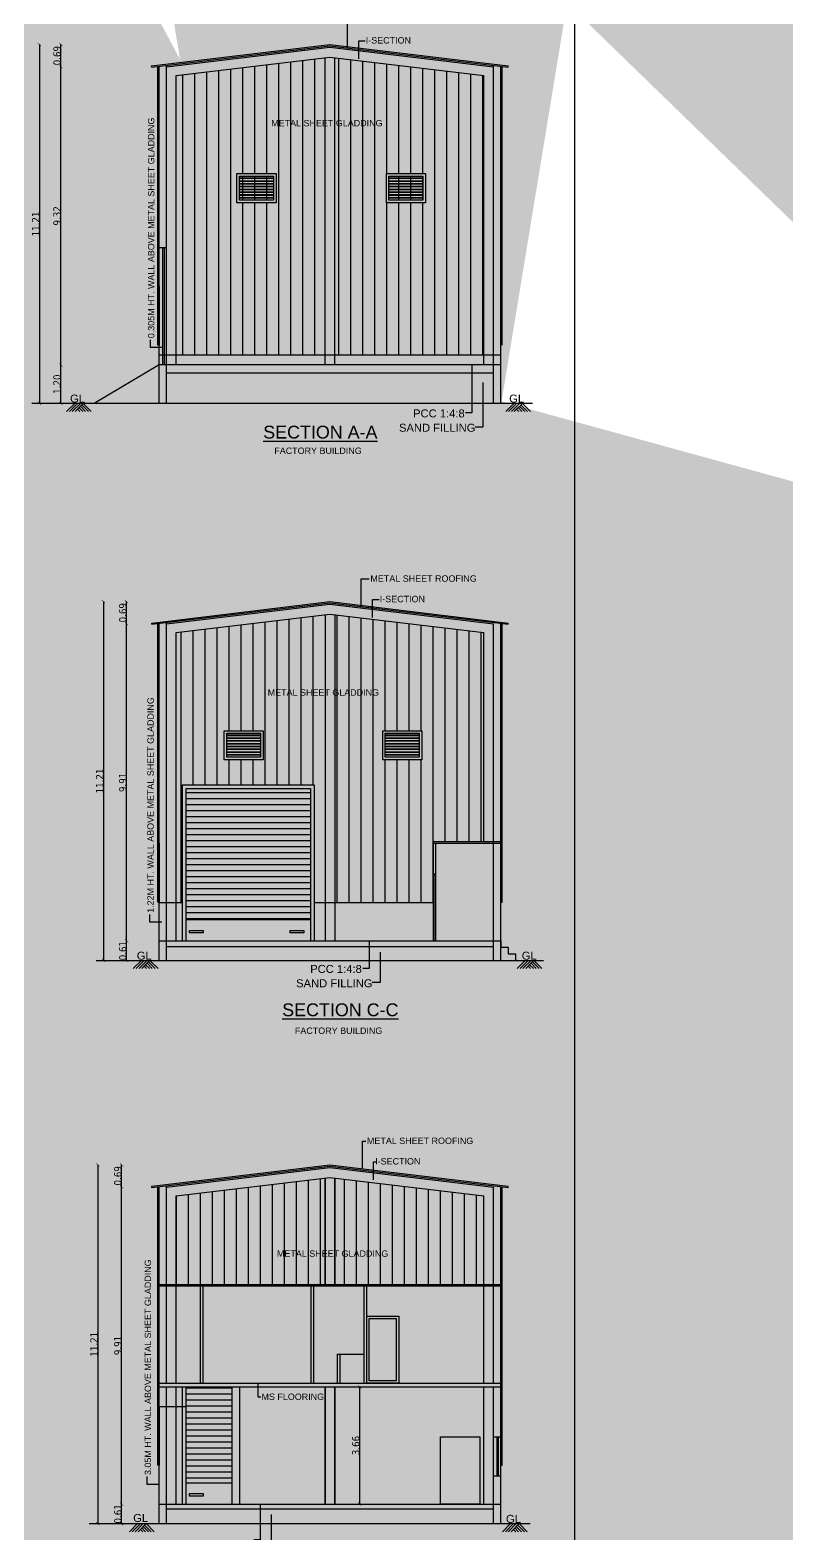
# Model space of a CAD drawing. Header units: metres. Extents: x 0 to 11269, y -5244 to -4054.
# Drawn here: x 10143.08 to 10166.72, y -4852.81 to -4805.82 of the extents above; entities that cross this region are included whole.
import ezdxf

# ---------------------------------------------------------------- set-up
doc = ezdxf.new("R2010")
doc.units = ezdxf.units.M
doc.header["$MEASUREMENT"] = 0
doc.header["$PDMODE"] = 2
doc.linetypes.add('HIDDEN', pattern=[0.375, 0.25, -0.125])
for name, color, linetype in [('2CON', 5, 'Continuous'), ('3CON', 3, 'Continuous'), ('BLK_7_PLINTH_HEIGHT', 7, 'Continuous'), ('BOUNDARY', 6, 'Continuous'), ('DIM', 3, 'Continuous'), ('TEX', 2, 'Continuous')]:
    doc.layers.add(name, color=color, linetype=linetype)
doc.styles.get("Standard").update_dxf_attribs({"font": 'arial.ttf'})
doc.styles.add('STYLE1', font='tahoma.ttf', dxfattribs={"height": 0.23})
doc.styles.add('SUBBU3', font='swissl.ttf', dxfattribs={"width": 0.8})
doc.dimstyles.new('300', dxfattribs={"dimscale": 0.1, "dimtxt": 500, "dimasz": 2000, "dimexe": 400, "dimexo": 1500, "dimgap": 0, "dimtad": 1, "dimlfac": 0.001, "dimzin": 0, "dimdsep": 46, "dimtxsty": 'Standard', "dimcen": 800, "dimse1": 1, "dimse2": 1, "dimclrd": 1, "dimclre": 5, "dimclrt": 3, "dimadec": 0, "dimazin": 0, "dimtfac": 1, "dimtix": 1, "dimtofl": 0, "dimtmove": 1, "dimatfit": 3, "dimfxl": 0, "dimtolj": 1, "dimtzin": 0, "dimarcsym": 0})
doc.dimstyles.new('FLOOR PLAN', dxfattribs={"dimtxt": 0.4, "dimasz": 0.1, "dimexe": 0.18, "dimexo": 0.0625, "dimgap": 0, "dimtad": 1, "dimzin": 0, "dimdsep": 46, "dimtxsty": 'Standard', "dimblk": 'ARCHTICK', "dimcen": 0.09, "dimse1": 1, "dimse2": 1, "dimclrd": 254, "dimclrt": 3, "dimadec": 0, "dimazin": 0, "dimtfac": 1, "dimtix": 1, "dimtofl": 0, "dimtmove": 1, "dimatfit": 0, "dimfxl": 0, "dimtolj": 1, "dimtzin": 0, "dimlwd": -1, "dimarcsym": 0})
doc.dimstyles.new('GG', dxfattribs={"dimscale": 0.1, "dimtxt": 2000, "dimasz": 2000, "dimexe": 400, "dimexo": 1500, "dimgap": 0.08, "dimtad": 1, "dimlfac": 0.001, "dimzin": 0, "dimdsep": 46, "dimtxsty": 'Standard', "dimcen": 800, "dimse1": 1, "dimse2": 1, "dimclrd": 1, "dimclre": 5, "dimclrt": 3, "dimadec": 0, "dimazin": 0, "dimtfac": 1, "dimtix": 1, "dimtofl": 0, "dimtmove": 0, "dimatfit": 3, "dimfxl": 0, "dimtolj": 1, "dimtzin": 0, "dimarcsym": 0})
doc.dimstyles.new('STY', dxfattribs={"dimscale": 0.9, "dimtxt": 0.23, "dimasz": 0.18, "dimexe": 0.15, "dimexo": 0.6, "dimgap": 0.1, "dimtad": 1, "dimtih": 1, "dimtoh": 1, "dimzin": 0, "dimdsep": 46, "dimtxsty": 'Standard', "dimblk": 'ARCHTICK', "dimcen": 0.09375, "dimdle": 0.1, "dimse1": 1, "dimse2": 1, "dimclrd": 256, "dimclrt": 256, "dimadec": 0, "dimazin": 0, "dimtfac": 1, "dimtix": 1, "dimtmove": 1, "dimatfit": 0, "dimfxl": 0, "dimtolj": 1, "dimtzin": 0, "dimlwd": -1, "dimarcsym": 0})

# ---------------------------------------------------------------- blocks, each defined once
blk = doc.blocks.new('_ArchTick')
at = {"color": 0, "lineweight": 0, "const_width": 0.15}
blk.add_lwpolyline([(-0.5, -0.5), (0.5, 0.5)], dxfattribs=at)
blk = doc.blocks.new('*D42')
at = {"layer": 'DEFPOINTS', "color": 0, "linetype": 'ByBlock', "ltscale": 100}
for p in [(10146.095, -4834.28), (10147.768, -4834.28), (10147.768, -4834.89)]:
    blk.add_point(p, dxfattribs=at)
at = {"layer": 'DIM', "color": 254, "linetype": 'HIDDEN', "ltscale": 100}
blk.add_line((10146.095, -4834.89), (10146.095, -4834.28), dxfattribs=at)
at = {"layer": 'DIM', "color": 254, "linetype": 'ByBlock', "ltscale": 100, "xscale": 0.1, "yscale": 0.1, "zscale": 0.1}
for p, rotation in [((10146.095, -4834.28), 90), ((10146.095, -4834.89), 270)]:
    blk.add_blockref('_ArchTick', p, dxfattribs=dict(at, rotation=rotation))
at = {"layer": 'DIM', "color": 3, "linetype": 'ByBlock', "ltscale": 100, "insert": (10145.976, -4834.585), "char_height": 0.23, "attachment_point": 5, "rotation": 90, "style": 'STYLE1'}
blk.add_mtext('\\A1;0.61', dxfattribs=at)
blk = doc.blocks.new('*D43')
at = {"layer": 'DEFPOINTS', "color": 0, "linetype": 'ByBlock', "ltscale": 100}
for p in [(10146.095, -4824.374), (10147.34, -4824.374), (10147.768, -4834.28)]:
    blk.add_point(p, dxfattribs=at)
at = {"layer": 'DIM', "color": 254, "linetype": 'HIDDEN', "ltscale": 100}
blk.add_line((10146.095, -4834.28), (10146.095, -4824.374), dxfattribs=at)
at = {"layer": 'DIM', "color": 254, "linetype": 'ByBlock', "ltscale": 100, "xscale": 0.1, "yscale": 0.1, "zscale": 0.1}
for p, rotation in [((10146.095, -4824.374), 90), ((10146.095, -4834.28), 270)]:
    blk.add_blockref('_ArchTick', p, dxfattribs=dict(at, rotation=rotation))
at = {"layer": 'DIM', "color": 3, "linetype": 'ByBlock', "ltscale": 100, "insert": (10145.976, -4829.327), "char_height": 0.23, "attachment_point": 5, "rotation": 90, "style": 'STYLE1'}
blk.add_mtext('\\A1;9.91', dxfattribs=at)
blk = doc.blocks.new('*D44')
at = {"layer": 'DEFPOINTS', "color": 0, "linetype": 'ByBlock', "ltscale": 100}
for p in [(10146.095, -4823.68), (10152.449, -4823.68), (10147.34, -4824.374)]:
    blk.add_point(p, dxfattribs=at)
at = {"layer": 'DIM', "color": 254, "linetype": 'HIDDEN', "ltscale": 100}
blk.add_line((10146.095, -4824.374), (10146.095, -4823.68), dxfattribs=at)
at = {"layer": 'DIM', "color": 254, "linetype": 'ByBlock', "ltscale": 100, "xscale": 0.1, "yscale": 0.1, "zscale": 0.1}
for p, rotation in [((10146.095, -4823.68), 90), ((10146.095, -4824.374), 270)]:
    blk.add_blockref('_ArchTick', p, dxfattribs=dict(at, rotation=rotation))
at = {"layer": 'DIM', "color": 3, "linetype": 'ByBlock', "ltscale": 100, "insert": (10145.976, -4824.027), "char_height": 0.23, "attachment_point": 5, "rotation": 90, "style": 'STYLE1'}
blk.add_mtext('\\A1;0.69', dxfattribs=at)
blk = doc.blocks.new('*D45')
at = {"layer": 'DEFPOINTS', "color": 0, "linetype": 'ByBlock', "ltscale": 100}
for p in [(10152.449, -4823.68), (10145.372, -4834.89), (10152.449, -4834.89)]:
    blk.add_point(p, dxfattribs=at)
at = {"layer": 'DIM', "color": 254, "linetype": 'HIDDEN', "ltscale": 100}
blk.add_line((10145.372, -4823.68), (10145.372, -4834.89), dxfattribs=at)
at = {"layer": 'DIM', "color": 254, "linetype": 'ByBlock', "ltscale": 100, "xscale": 0.1, "yscale": 0.1, "zscale": 0.1}
for p, rotation in [((10145.372, -4823.68), 90), ((10145.372, -4834.89), 270)]:
    blk.add_blockref('_ArchTick', p, dxfattribs=dict(at, rotation=rotation))
at = {"layer": 'DIM', "color": 3, "linetype": 'ByBlock', "ltscale": 100, "insert": (10145.255, -4829.285), "char_height": 0.23, "attachment_point": 5, "rotation": 90, "style": 'STYLE1'}
blk.add_mtext('\\A1;11.21', dxfattribs=at)
blk = doc.blocks.new('*D46')
at = {"layer": 'DEFPOINTS', "color": 0, "linetype": 'ByBlock', "ltscale": 100}
for p in [(10145.941, -4851.877), (10147.34, -4851.877), (10147.34, -4852.487)]:
    blk.add_point(p, dxfattribs=at)
at = {"layer": 'DIM', "color": 254, "linetype": 'HIDDEN', "ltscale": 100}
blk.add_line((10145.941, -4852.487), (10145.941, -4851.877), dxfattribs=at)
at = {"layer": 'DIM', "color": 254, "linetype": 'ByBlock', "ltscale": 100, "xscale": 0.1, "yscale": 0.1, "zscale": 0.1}
for p, rotation in [((10145.941, -4851.877), 90), ((10145.941, -4852.487), 270)]:
    blk.add_blockref('_ArchTick', p, dxfattribs=dict(at, rotation=rotation))
at = {"layer": 'DIM', "color": 3, "linetype": 'ByBlock', "ltscale": 100, "insert": (10145.821, -4852.182), "char_height": 0.23, "attachment_point": 5, "rotation": 90, "style": 'STYLE1'}
blk.add_mtext('\\A1;0.61', dxfattribs=at)
blk = doc.blocks.new('*D47')
at = {"layer": 'DEFPOINTS', "color": 0, "linetype": 'ByBlock', "ltscale": 100}
for p in [(10145.941, -4841.963), (10147.07, -4841.963), (10147.34, -4851.877)]:
    blk.add_point(p, dxfattribs=at)
at = {"layer": 'DIM', "color": 254, "linetype": 'HIDDEN', "ltscale": 100}
blk.add_line((10145.941, -4851.877), (10145.941, -4841.963), dxfattribs=at)
at = {"layer": 'DIM', "color": 254, "linetype": 'ByBlock', "ltscale": 100, "xscale": 0.1, "yscale": 0.1, "zscale": 0.1}
for p, rotation in [((10145.941, -4841.963), 90), ((10145.941, -4851.877), 270)]:
    blk.add_blockref('_ArchTick', p, dxfattribs=dict(at, rotation=rotation))
at = {"layer": 'DIM', "color": 3, "linetype": 'ByBlock', "ltscale": 100, "insert": (10145.821, -4846.92), "char_height": 0.23, "attachment_point": 5, "rotation": 90, "style": 'STYLE1'}
blk.add_mtext('\\A1;9.91', dxfattribs=at)
blk = doc.blocks.new('*D48')
at = {"layer": 'DEFPOINTS', "color": 0, "linetype": 'ByBlock', "ltscale": 100}
for p in [(10145.941, -4841.277), (10152.449, -4841.277), (10147.07, -4841.963)]:
    blk.add_point(p, dxfattribs=at)
at = {"layer": 'DIM', "color": 254, "linetype": 'HIDDEN', "ltscale": 100}
blk.add_line((10145.941, -4841.963), (10145.941, -4841.277), dxfattribs=at)
at = {"layer": 'DIM', "color": 254, "linetype": 'ByBlock', "ltscale": 100, "xscale": 0.1, "yscale": 0.1, "zscale": 0.1}
for p, rotation in [((10145.941, -4841.277), 90), ((10145.941, -4841.963), 270)]:
    blk.add_blockref('_ArchTick', p, dxfattribs=dict(at, rotation=rotation))
at = {"layer": 'DIM', "color": 3, "linetype": 'ByBlock', "ltscale": 100, "insert": (10145.821, -4841.62), "char_height": 0.23, "attachment_point": 5, "rotation": 90, "style": 'STYLE1'}
blk.add_mtext('\\A1;0.69', dxfattribs=at)
blk = doc.blocks.new('*D49')
at = {"layer": 'DEFPOINTS', "color": 0, "linetype": 'ByBlock', "ltscale": 100}
for p in [(10152.449, -4841.277), (10145.195, -4852.487), (10152.42, -4852.487)]:
    blk.add_point(p, dxfattribs=at)
at = {"layer": 'DIM', "color": 254, "linetype": 'HIDDEN', "ltscale": 100}
blk.add_line((10145.195, -4841.277), (10145.195, -4852.487), dxfattribs=at)
at = {"layer": 'DIM', "color": 254, "linetype": 'ByBlock', "ltscale": 100, "xscale": 0.1, "yscale": 0.1, "zscale": 0.1}
for p, rotation in [((10145.195, -4841.277), 90), ((10145.195, -4852.487), 270)]:
    blk.add_blockref('_ArchTick', p, dxfattribs=dict(at, rotation=rotation))
at = {"layer": 'DIM', "color": 3, "linetype": 'ByBlock', "ltscale": 100, "insert": (10145.078, -4846.882), "char_height": 0.23, "attachment_point": 5, "rotation": 90, "style": 'STYLE1'}
blk.add_mtext('\\A1;11.21', dxfattribs=at)
blk = doc.blocks.new('*D50')
at = {"layer": 'DEFPOINTS', "color": 0, "linetype": 'ByBlock', "ltscale": 100}
for p in [(10153.692, -4848.217), (10153.376, -4851.877), (10153.692, -4851.877)]:
    blk.add_point(p, dxfattribs=at)
at = {"layer": 'DIM', "color": 254, "linetype": 'HIDDEN', "ltscale": 100}
blk.add_line((10153.376, -4848.217), (10153.376, -4851.877), dxfattribs=at)
at = {"layer": 'DIM', "color": 254, "linetype": 'ByBlock', "ltscale": 100, "xscale": 0.1, "yscale": 0.1, "zscale": 0.1}
for p, rotation in [((10153.376, -4848.217), 90), ((10153.376, -4851.877), 270)]:
    blk.add_blockref('_ArchTick', p, dxfattribs=dict(at, rotation=rotation))
at = {"layer": 'DIM', "color": 3, "linetype": 'ByBlock', "ltscale": 100, "insert": (10153.256, -4850.047), "char_height": 0.23, "attachment_point": 5, "rotation": 90, "style": 'STYLE1'}
blk.add_mtext('\\A1;3.66', dxfattribs=at)
blk = doc.blocks.new('*D51')
at = {"layer": 'DEFPOINTS', "color": 0, "linetype": 'ByBlock', "ltscale": 100}
for p in [(10144.044, -4816.286), (10147.974, -4816.286), (10147.974, -4817.486)]:
    blk.add_point(p, dxfattribs=at)
at = {"layer": 'DIM', "color": 254, "linetype": 'HIDDEN', "ltscale": 100}
blk.add_line((10144.044, -4817.486), (10144.044, -4816.286), dxfattribs=at)
at = {"layer": 'DIM', "color": 254, "linetype": 'ByBlock', "ltscale": 100, "xscale": 0.1, "yscale": 0.1, "zscale": 0.1}
for p, rotation in [((10144.044, -4816.286), 90), ((10144.044, -4817.486), 270)]:
    blk.add_blockref('_ArchTick', p, dxfattribs=dict(at, rotation=rotation))
at = {"layer": 'DIM', "color": 3, "linetype": 'ByBlock', "ltscale": 100, "insert": (10143.924, -4816.886), "char_height": 0.23, "attachment_point": 5, "rotation": 90, "style": 'STYLE1'}
blk.add_mtext('\\A1;1.20', dxfattribs=at)
blk = doc.blocks.new('*D52')
at = {"layer": 'DEFPOINTS', "color": 0, "linetype": 'ByBlock', "ltscale": 100}
for p in [(10144.044, -4806.969), (10146.983, -4806.969), (10147.974, -4816.286)]:
    blk.add_point(p, dxfattribs=at)
at = {"layer": 'DIM', "color": 254, "linetype": 'HIDDEN', "ltscale": 100}
blk.add_line((10144.044, -4816.286), (10144.044, -4806.969), dxfattribs=at)
at = {"layer": 'DIM', "color": 254, "linetype": 'ByBlock', "ltscale": 100, "xscale": 0.1, "yscale": 0.1, "zscale": 0.1}
for p, rotation in [((10144.044, -4806.969), 90), ((10144.044, -4816.286), 270)]:
    blk.add_blockref('_ArchTick', p, dxfattribs=dict(at, rotation=rotation))
at = {"layer": 'DIM', "color": 3, "linetype": 'ByBlock', "ltscale": 100, "insert": (10143.924, -4811.628), "char_height": 0.23, "attachment_point": 5, "rotation": 90, "style": 'STYLE1'}
blk.add_mtext('\\A1;9.32', dxfattribs=at)
blk = doc.blocks.new('*D53')
at = {"layer": 'DEFPOINTS', "color": 0, "linetype": 'ByBlock', "ltscale": 100}
for p in [(10144.044, -4806.276), (10152.092, -4806.276), (10146.983, -4806.969)]:
    blk.add_point(p, dxfattribs=at)
at = {"layer": 'DIM', "color": 254, "linetype": 'HIDDEN', "ltscale": 100}
blk.add_line((10144.044, -4806.969), (10144.044, -4806.276), dxfattribs=at)
at = {"layer": 'DIM', "color": 254, "linetype": 'ByBlock', "ltscale": 100, "xscale": 0.1, "yscale": 0.1, "zscale": 0.1}
for p, rotation in [((10144.044, -4806.276), 90), ((10144.044, -4806.969), 270)]:
    blk.add_blockref('_ArchTick', p, dxfattribs=dict(at, rotation=rotation))
at = {"layer": 'DIM', "color": 3, "linetype": 'ByBlock', "ltscale": 100, "insert": (10143.924, -4806.623), "char_height": 0.23, "attachment_point": 5, "rotation": 90, "style": 'STYLE1'}
blk.add_mtext('\\A1;0.69', dxfattribs=at)
blk = doc.blocks.new('*D54')
at = {"layer": 'DEFPOINTS', "color": 0, "linetype": 'ByBlock', "ltscale": 100}
for p in [(10152.381, -4806.276), (10143.373, -4817.486), (10152.381, -4817.486)]:
    blk.add_point(p, dxfattribs=at)
at = {"layer": 'DIM', "color": 254, "linetype": 'HIDDEN', "ltscale": 100}
blk.add_line((10143.373, -4806.276), (10143.373, -4817.486), dxfattribs=at)
at = {"layer": 'DIM', "color": 254, "linetype": 'ByBlock', "ltscale": 100, "xscale": 0.1, "yscale": 0.1, "zscale": 0.1}
for p, rotation in [((10143.373, -4806.276), 90), ((10143.373, -4817.486), 270)]:
    blk.add_blockref('_ArchTick', p, dxfattribs=dict(at, rotation=rotation))
at = {"layer": 'DIM', "color": 3, "linetype": 'ByBlock', "ltscale": 100, "insert": (10143.256, -4811.881), "char_height": 0.23, "attachment_point": 5, "rotation": 90, "style": 'STYLE1'}
blk.add_mtext('\\A1;11.21', dxfattribs=at)
blk = doc.blocks.new('*D194')
at = {"layer": 'BLK_7_PLINTH_HEIGHT'}
for p, q in [((10337.138, -4839.768), (10337.138, -4839.606)), ((10337.138, -4839.768), (10337.138, -4839.798)), ((10337.138, -4840.218), (10337.138, -4840.189)), ((10337.138, -4840.218), (10337.138, -4840.38))]:
    blk.add_line(p, q, dxfattribs=at)
at = {"layer": 'DEFPOINTS', "color": 0, "linetype": 'ByBlock'}
for p in [(0, -4839.768), (10337.138, -4839.768), (10337.649, -4840.218)]:
    blk.add_point(p, dxfattribs=at)
at = {"layer": 'BLK_7_PLINTH_HEIGHT', "linetype": 'ByBlock', "xscale": 0.162, "yscale": 0.162, "zscale": 0.162}
for p, rotation in [((10337.138, -4839.768), 270), ((10337.138, -4840.218), 90)]:
    blk.add_blockref('_ArchTick', p, dxfattribs=dict(at, rotation=rotation))
at = {"layer": 'BLK_7_PLINTH_HEIGHT', "linetype": 'ByBlock', "insert": (10337.138, -4839.993), "char_height": 0.207, "attachment_point": 5}
blk.add_mtext('\\A1;0.45', dxfattribs=at)

msp = doc.modelspace()

# ---------------------------------------------------------------- hatches: boundary and pattern name
at = {"layer": 'DIM', "linetype": 'ByBlock', "ltscale": 100}
h = msp.add_hatch(dxfattribs=at)
h.set_pattern_fill('ANSI31', color=4, scale=3, angle=225, style=0)
h.set_pattern_definition([(270, (4326.72507, 740.68323), (0.375, -1e-16), [])])
h.paths.add_polyline_path([(10157.25226, -4807.23949), (10152.60176, -4806.68628), (10152.60176, -4815.98077), (10157.25226, -4815.98077)])
h.paths.add_polyline_path([(10154.21076, -4811.21827), (10154.21076, -4810.30827), (10155.43076, -4810.30827), (10155.43076, -4811.21827)], flags=16)
h.paths.add_polyline_path([(10154.29076, -4811.13827), (10154.29076, -4810.38827), (10155.35076, -4810.38827), (10155.35076, -4811.13827)], flags=0)
h.paths.add_polyline_path([(10154.29076, -4811.07377), (10154.29076, -4811.05127), (10155.35076, -4811.05127), (10155.35076, -4811.07377)], flags=0)
h.paths.add_polyline_path([(10154.29076, -4810.98677), (10154.29076, -4810.96427), (10155.35076, -4810.96427), (10155.35076, -4810.98677)], flags=0)
h.paths.add_polyline_path([(10154.29076, -4810.89977), (10154.29076, -4810.87727), (10155.35076, -4810.87727), (10155.35076, -4810.89977)], flags=0)
h.paths.add_polyline_path([(10154.29076, -4810.81277), (10154.29076, -4810.79027), (10155.35076, -4810.79027), (10155.35076, -4810.81277)], flags=0)
h.paths.add_polyline_path([(10154.29076, -4810.72577), (10154.29076, -4810.70327), (10155.35076, -4810.70327), (10155.35076, -4810.72577)], flags=0)
h.paths.add_polyline_path([(10154.29076, -4810.63877), (10154.29076, -4810.61627), (10155.35076, -4810.61627), (10155.35076, -4810.63877)], flags=0)
h.paths.add_polyline_path([(10154.29076, -4810.55177), (10154.29076, -4810.52927), (10155.35076, -4810.52927), (10155.35076, -4810.55177)], flags=0)
h.paths.add_polyline_path([(10154.29076, -4810.46477), (10154.29076, -4810.44227), (10155.35076, -4810.44227), (10155.35076, -4810.46477)], flags=0)
h.paths.add_polyline_path([(10152.29676, -4806.68616), (10147.64526, -4807.23949), (10147.64526, -4815.98077), (10152.29676, -4815.98077)])
h.paths.add_polyline_path([(10149.54276, -4811.21827), (10149.54276, -4810.30827), (10150.76276, -4810.30827), (10150.76276, -4811.21827)], flags=16)
h.paths.add_polyline_path([(10149.62276, -4811.13827), (10149.62276, -4810.38827), (10150.68276, -4810.38827), (10150.68276, -4811.13827)], flags=0)
h.paths.add_polyline_path([(10149.62276, -4811.07377), (10149.62276, -4811.05127), (10150.68276, -4811.05127), (10150.68276, -4811.07377)], flags=0)
h.paths.add_polyline_path([(10149.62276, -4810.98677), (10149.62276, -4810.96427), (10150.68276, -4810.96427), (10150.68276, -4810.98677)], flags=0)
h.paths.add_polyline_path([(10149.62276, -4810.89977), (10149.62276, -4810.87727), (10150.68276, -4810.87727), (10150.68276, -4810.89977)], flags=0)
h.paths.add_polyline_path([(10149.62276, -4810.81277), (10149.62276, -4810.79027), (10150.68276, -4810.79027), (10150.68276, -4810.81277)], flags=0)
h.paths.add_polyline_path([(10149.62276, -4810.72577), (10149.62276, -4810.70327), (10150.68276, -4810.70327), (10150.68276, -4810.72577)], flags=0)
h.paths.add_polyline_path([(10149.62276, -4810.63877), (10149.62276, -4810.61627), (10150.68276, -4810.61627), (10150.68276, -4810.63877)], flags=0)
h.paths.add_polyline_path([(10149.62276, -4810.55177), (10149.62276, -4810.52927), (10150.68276, -4810.52927), (10150.68276, -4810.55177)], flags=0)
h.paths.add_polyline_path([(10149.62276, -4810.46477), (10149.62276, -4810.44227), (10150.68276, -4810.44227), (10150.68276, -4810.46477)], flags=0)
h.paths.add_polyline_path([(10150.56256, -4808.88539), (10154.14359, -4808.88539), (10154.14359, -4808.57516), (10150.56256, -4808.57516)], flags=9)
h = msp.add_hatch(dxfattribs=at)
h.set_pattern_fill('ANSI31', color=4, scale=3, angle=225, style=0)
h.set_pattern_definition([(270, (4689.67476, 780.91964), (0.375, -1e-16), [])])
h.paths.add_polyline_path([(10150.45206, -4826.67448), (10154.03309, -4826.67448), (10154.03309, -4826.36424), (10150.45206, -4826.36424)], flags=9)
h.paths.add_polyline_path([(10150.36176, -4828.62286), (10149.14176, -4828.62286), (10149.14176, -4827.71286), (10150.36176, -4827.71286)])
h.paths.add_polyline_path([(10152.29576, -4824.09087), (10147.64526, -4824.64408), (10147.64526, -4833.08036), (10147.84176, -4833.08036), (10147.84176, -4829.40036), (10151.95876, -4829.40036), (10151.95876, -4833.08036), (10152.29576, -4833.08036)])
h.paths.add_polyline_path([(10155.31576, -4827.71286), (10155.31576, -4828.62286), (10154.09576, -4828.62286), (10154.09576, -4827.71286)])
h.paths.add_polyline_path([(10155.68226, -4831.17036), (10157.25226, -4831.17036), (10157.25226, -4824.64408), (10152.60076, -4824.09075), (10152.60076, -4833.08036), (10155.68226, -4833.08036)])
h = msp.add_hatch(dxfattribs=at)
h.set_pattern_fill('ANSI31', color=4, scale=1.5, angle=135, style=0)
h.set_pattern_definition([(180, (4689.67476, 780.91964), (0, -0.1875), [])])
h.paths.add_polyline_path([(10151.84376, -4833.61436), (10151.84376, -4829.51536), (10147.95676, -4829.51536), (10147.95676, -4833.61436)])
h = msp.add_hatch(dxfattribs=at)
h.set_pattern_fill('ANSI31', color=4, scale=3, angle=225, style=0)
h.set_pattern_definition([(270, (4331.4005, 740.0399), (0.375, -1e-16), [])])
h.paths.add_polyline_path([(10147.64526, -4845.01235), (10152.29576, -4845.01235), (10152.29576, -4841.68785), (10147.64526, -4842.24106)])
h.paths.add_polyline_path([(10157.25226, -4845.01235), (10157.25226, -4842.24106), (10152.60076, -4841.68773), (10152.60076, -4845.01235)])
h.paths.add_polyline_path([(10150.74132, -4844.20472), (10154.32236, -4844.20472), (10154.32236, -4843.89449), (10150.74132, -4843.89449)], flags=9)
h = msp.add_hatch(dxfattribs=at)
h.set_pattern_fill('ANSI31', color=4, scale=1.5, angle=135, style=0)
h.set_pattern_definition([(180, (4688.77352, 781.6354), (0, -0.1875), [])])
h.paths.add_polyline_path([(10149.39826, -4848.21735), (10147.95676, -4848.21735), (10147.95676, -4851.21135), (10149.39826, -4851.21135)])

# ---------------------------------------------------------------- linework, layer by layer
at = {"linetype": 'ByBlock'}
msp.add_lwpolyline([(10096.92154, -4803.60476), (10160.08777, -4803.60476), (10160.08777, -4857.93311), (10096.92154, -4857.93311)], close=True, dxfattribs=at)
at = {"layer": '2CON'}
for p, q in [((10144.22196, -4817.73779), (10144.47398, -4817.48577)), ((10144.31106, -4817.73779), (10144.56308, -4817.48577)), ((10144.40016, -4817.73779), (10144.65218, -4817.48577)), ((10144.48926, -4817.73779), (10144.74128, -4817.48577)), ((10144.63689, -4817.73779), (10144.56308, -4817.66397)), ((10144.72599, -4817.73779), (10144.60763, -4817.61942)), ((10144.81509, -4817.73779), (10144.65218, -4817.57487)), ((10144.90419, -4817.73779), (10144.69673, -4817.53032)), ((10144.99329, -4817.73779), (10144.74128, -4817.48577)), ((10157.93819, -4817.73779), (10158.1902, -4817.48577)), ((10158.02729, -4817.73779), (10158.2793, -4817.48577)), ((10158.11639, -4817.73779), (10158.3684, -4817.48577)), ((10158.20549, -4817.73779), (10158.4575, -4817.48577)), ((10158.35311, -4817.73779), (10158.2793, -4817.66397)), ((10158.44221, -4817.73779), (10158.32385, -4817.61942)), ((10158.53131, -4817.73779), (10158.3684, -4817.57487)), ((10158.62041, -4817.73779), (10158.41295, -4817.53032)), ((10158.70951, -4817.73779), (10158.4575, -4817.48577)), ((10146.30548, -4835.14237), (10146.55749, -4834.89036)), ((10146.39458, -4835.14237), (10146.64659, -4834.89036)), ((10146.48368, -4835.14237), (10146.73569, -4834.89036)), ((10146.57278, -4835.14237), (10146.82479, -4834.89036)), ((10146.7204, -4835.14237), (10146.64659, -4835.06856)), ((10146.8095, -4835.14237), (10146.69114, -4835.02401)), ((10146.8986, -4835.14237), (10146.73569, -4834.97946)), ((10146.9877, -4835.14237), (10146.78024, -4834.93491)), ((10147.0768, -4835.14237), (10146.82479, -4834.89036)), ((10158.29819, -4835.14237), (10158.5502, -4834.89036)), ((10158.38729, -4835.14237), (10158.6393, -4834.89036)), ((10158.47639, -4835.14237), (10158.7284, -4834.89036)), ((10158.56549, -4835.14237), (10158.8175, -4834.89036)), ((10158.71311, -4835.14237), (10158.6393, -4835.06856)), ((10158.80221, -4835.14237), (10158.68385, -4835.02401)), ((10158.89131, -4835.14237), (10158.7284, -4834.97946)), ((10158.98041, -4835.14237), (10158.77295, -4834.93491)), ((10159.06951, -4835.14237), (10158.8175, -4834.89036)), ((10146.18518, -4852.73936), (10146.43719, -4852.48735)), ((10146.27428, -4852.73936), (10146.52629, -4852.48735)), ((10146.36338, -4852.73936), (10146.61539, -4852.48735)), ((10146.45248, -4852.73936), (10146.70449, -4852.48735)), ((10146.8674, -4852.73936), (10146.65994, -4852.5319)), ((10146.9565, -4852.73936), (10146.70449, -4852.48735)), ((10157.83803, -4852.73936), (10158.09005, -4852.48735)), ((10157.92713, -4852.73936), (10158.17915, -4852.48735)), ((10158.01623, -4852.73936), (10158.26825, -4852.48735)), ((10158.10533, -4852.73936), (10158.35735, -4852.48735)), ((10158.52026, -4852.73936), (10158.3128, -4852.5319)), ((10158.60936, -4852.73936), (10158.35735, -4852.48735)), ((10146.6001, -4852.73936), (10146.52629, -4852.66555)), ((10146.6892, -4852.73936), (10146.57084, -4852.621)), ((10146.7783, -4852.73936), (10146.61539, -4852.57645)), ((10158.25296, -4852.73936), (10158.17915, -4852.66555)), ((10158.34206, -4852.73936), (10158.2237, -4852.621)), ((10158.43116, -4852.73936), (10158.26825, -4852.57645))]:
    msp.add_line(p, q, dxfattribs=at)
at = {"layer": 'DIM', "color": 4, "linetype": 'ByBlock', "ltscale": 100}
for p, q in [((10146.87501, -4806.94492), (10152.44876, -4806.27577)), ((10146.87976, -4806.98448), (10152.44876, -4806.31653)), ((10147.34026, -4806.96943), (10152.44876, -4806.35729)), ((10152.44876, -4806.27577), (10158.01776, -4806.94435)), ((10152.44876, -4806.31653), (10158.01776, -4806.98448)), ((10152.44876, -4806.35729), (10157.55726, -4806.96943)), ((10146.87976, -4806.98448), (10146.87501, -4806.94492)), ((10147.07026, -4815.66327), (10147.07026, -4806.96163)), ((10147.11026, -4817.48577), (10147.11026, -4806.95684)), ((10147.11026, -4817.48577), (10147.11026, -4806.95684)), ((10147.34026, -4816.28577), (10147.34026, -4806.92925)), ((10147.34026, -4817.48577), (10147.34026, -4806.96943)), ((10147.64526, -4807.23949), (10152.44876, -4806.66808)), ((10152.29676, -4816.28577), (10152.29676, -4806.68616)), ((10152.44876, -4806.66808), (10157.25226, -4807.23949)), ((10152.60176, -4816.28577), (10152.60176, -4806.68628)), ((10157.55726, -4817.48577), (10157.55726, -4806.92925)), ((10157.55726, -4816.28577), (10157.55726, -4806.96943)), ((10157.78726, -4817.48577), (10157.78726, -4806.95684)), ((10157.78726, -4817.48577), (10157.78726, -4806.95684)), ((10157.82726, -4815.66327), (10157.82726, -4806.96163)), ((10158.01776, -4806.98448), (10158.01776, -4806.94435)), ((10147.64526, -4816.28577), (10147.64526, -4807.23949)), ((10157.25226, -4816.28577), (10157.25226, -4807.23949)), ((10147.34026, -4812.62577), (10147.11026, -4812.62577)), ((10147.34026, -4816.28577), (10147.34026, -4812.62577)), ((10147.34026, -4817.48577), (10147.34026, -4813.21577)), ((10147.11026, -4813.82577), (10147.11026, -4815.66327)), ((10147.11026, -4815.66327), (10147.07026, -4815.66327)), ((10147.11026, -4816.28577), (10145.07976, -4817.48577)), ((10157.78726, -4815.98077), (10147.11026, -4815.98077)), ((10157.78726, -4816.28577), (10147.11026, -4816.28577)), ((10157.55726, -4816.54377), (10147.34026, -4816.54377)), ((10158.77371, -4817.48577), (10143.13551, -4817.48577)), ((10146.87976, -4824.34894), (10152.44876, -4823.68036)), ((10146.87976, -4824.38907), (10152.44876, -4823.72112)), ((10147.34026, -4824.37402), (10152.44876, -4823.76188)), ((10152.44876, -4823.68036), (10158.01776, -4824.34894)), ((10152.44876, -4823.72112), (10158.01776, -4824.38907)), ((10152.44876, -4823.76188), (10157.55726, -4824.37402)), ((10146.87976, -4824.38907), (10146.87976, -4824.34894)), ((10146.87976, -4824.38907), (10146.87976, -4824.34894)), ((10147.07026, -4833.06786), (10147.07026, -4824.36622)), ((10147.11026, -4834.89036), (10147.11026, -4824.36142)), ((10147.34026, -4834.89036), (10147.34026, -4824.33384)), ((10147.64526, -4824.64408), (10152.44876, -4824.07267)), ((10152.29576, -4824.09087), (10152.29576, -4834.28036)), ((10152.44876, -4824.07267), (10157.25226, -4824.64408)), ((10152.60076, -4824.09075), (10152.60076, -4834.28036)), ((10157.78726, -4834.89036), (10157.78726, -4824.36142)), ((10157.82726, -4833.06786), (10157.82726, -4824.36622)), ((10158.01776, -4824.38907), (10158.01776, -4824.34894)), ((10147.64526, -4834.28036), (10147.64526, -4824.64408)), ((10157.25226, -4831.17036), (10157.25226, -4824.64408)), ((10157.55726, -4834.89036), (10157.55726, -4824.37402)), ((10147.11026, -4831.23036), (10147.11026, -4833.06786)), ((10155.68226, -4834.28036), (10155.68226, -4831.17036)), ((10155.68226, -4831.17036), (10157.78726, -4831.17036)), ((10155.68226, -4831.23036), (10157.78726, -4831.23036)), ((10155.75726, -4834.28036), (10155.75726, -4831.23036)), ((10157.78726, -4831.23036), (10157.78726, -4833.06786)), ((10155.68226, -4832.18036), (10155.75726, -4832.18036)), ((10155.71976, -4832.18036), (10155.71976, -4834.28036)), ((10147.11026, -4833.06786), (10147.07026, -4833.06786)), ((10147.11026, -4833.08036), (10147.84176, -4833.08036)), ((10147.11026, -4833.08036), (10147.84176, -4833.08036)), ((10151.95876, -4833.08036), (10155.68226, -4833.08036)), ((10151.95876, -4833.08036), (10155.68226, -4833.08036)), ((10157.78726, -4833.06786), (10157.82726, -4833.06786)), ((10147.95676, -4833.61436), (10151.84376, -4833.61436)), ((10147.11026, -4834.28036), (10157.78726, -4834.28036)), ((10147.34026, -4834.45286), (10157.55726, -4834.45286)), ((10157.78726, -4834.28036), (10157.78726, -4834.48036)), ((10157.78726, -4834.48036), (10158.01726, -4834.48036)), ((10158.01726, -4834.48036), (10158.01726, -4834.68036)), ((10158.01726, -4834.68036), (10158.24726, -4834.68036)), ((10158.24726, -4834.68036), (10158.24726, -4834.89036)), ((10145.14821, -4834.89036), (10159.11737, -4834.89036)), ((10146.87976, -4841.94592), (10152.44876, -4841.27735)), ((10152.44876, -4841.27735), (10158.01776, -4841.94592)), ((10146.87976, -4841.98605), (10152.44876, -4841.3181)), ((10147.34026, -4841.97101), (10152.44876, -4841.35886)), ((10147.64526, -4842.24106), (10152.44876, -4841.66965)), ((10152.29576, -4841.68785), (10152.29576, -4845.01235)), ((10152.29576, -4845.01235), (10152.29576, -4841.68785)), ((10152.29576, -4845.01235), (10152.29576, -4841.68785)), ((10152.44876, -4841.3181), (10158.01776, -4841.98605)), ((10152.44876, -4841.35886), (10157.55726, -4841.97101)), ((10152.44876, -4841.66965), (10157.25226, -4842.24106)), ((10152.60076, -4841.68773), (10152.60076, -4845.01235)), ((10152.60076, -4845.01235), (10152.60076, -4841.68773)), ((10152.60076, -4845.01235), (10152.60076, -4841.68773)), ((10146.87976, -4841.98605), (10146.87976, -4841.94592)), ((10146.87976, -4841.98605), (10146.87976, -4841.94592)), ((10147.07026, -4850.66485), (10147.07026, -4841.96321)), ((10147.11026, -4852.48735), (10147.11026, -4841.95841)), ((10147.34026, -4848.10235), (10147.34026, -4841.93082)), ((10157.55726, -4848.10235), (10157.55726, -4841.97101)), ((10157.78726, -4852.48735), (10157.78726, -4841.95841)), ((10157.82726, -4850.66485), (10157.82726, -4841.96321)), ((10158.01776, -4841.98605), (10158.01776, -4841.94592)), ((10147.64526, -4848.10235), (10147.64526, -4842.24106)), ((10157.25226, -4848.10235), (10157.25226, -4842.24106)), ((10147.11026, -4845.01235), (10157.78726, -4845.01235)), ((10147.11026, -4845.05235), (10157.78726, -4845.05235)), ((10148.40726, -4848.10235), (10148.40726, -4845.05235)), ((10148.48726, -4848.10235), (10148.48726, -4845.05235)), ((10151.86126, -4848.10235), (10151.86126, -4845.05235)), ((10151.94126, -4848.10235), (10151.94126, -4845.05235)), ((10153.51626, -4848.10235), (10153.51626, -4845.05235)), ((10153.59626, -4848.10235), (10153.59626, -4845.05235)), ((10152.68726, -4848.10235), (10152.68726, -4847.19235)), ((10152.68726, -4847.19235), (10153.51626, -4847.19235)), ((10152.76726, -4848.10235), (10152.76726, -4847.19235)), ((10147.11026, -4848.10235), (10157.78726, -4848.10235)), ((10147.11026, -4848.21735), (10157.78726, -4848.21735)), ((10147.34026, -4852.48735), (10147.34026, -4848.21735)), ((10147.64526, -4851.87735), (10147.64526, -4848.21735)), ((10149.39826, -4851.87735), (10149.39826, -4848.21735)), ((10149.62826, -4851.87735), (10149.62826, -4848.21735)), ((10152.29576, -4848.21735), (10152.29576, -4851.87735)), ((10152.29576, -4851.87735), (10152.29576, -4848.21735)), ((10152.29576, -4851.87735), (10152.29576, -4848.21735)), ((10152.60076, -4848.21735), (10152.60076, -4851.87735)), ((10152.60076, -4851.87735), (10152.60076, -4848.21735)), ((10152.60076, -4851.87735), (10152.60076, -4848.21735)), ((10157.25226, -4851.87735), (10157.25226, -4848.21735)), ((10157.55726, -4852.48735), (10157.55726, -4848.21735)), ((10147.11026, -4848.82735), (10147.95676, -4848.82735)), ((10147.11026, -4848.82735), (10147.11026, -4850.66485)), ((10157.78726, -4848.82735), (10157.78726, -4850.66485)), ((10157.55726, -4849.77735), (10157.78726, -4849.77735)), ((10147.11026, -4850.66485), (10147.07026, -4850.66485)), ((10157.78726, -4850.66485), (10157.82726, -4850.66485)), ((10157.55726, -4850.99735), (10157.78726, -4850.99735)), ((10147.95676, -4851.21135), (10149.39826, -4851.21135)), ((10147.11026, -4851.87735), (10157.78726, -4851.87735)), ((10147.34026, -4852.02211), (10157.55726, -4852.02211)), ((10144.92232, -4852.48735), (10158.70584, -4852.48735))]:
    msp.add_line(p, q, dxfattribs=at)
for points in [[(10149.54276, -4811.21827), (10149.54276, -4810.30827), (10150.76276, -4810.30827), (10150.76276, -4811.21827)], [(10149.62276, -4811.13827), (10149.62276, -4810.38827), (10150.68276, -4810.38827), (10150.68276, -4811.13827)], [(10149.62276, -4810.46477), (10149.62276, -4810.44227), (10150.68276, -4810.44227), (10150.68276, -4810.46477)], [(10149.62276, -4810.55177), (10149.62276, -4810.52927), (10150.68276, -4810.52927), (10150.68276, -4810.55177)], [(10149.62276, -4810.63877), (10149.62276, -4810.61627), (10150.68276, -4810.61627), (10150.68276, -4810.63877)], [(10149.62276, -4810.72577), (10149.62276, -4810.70327), (10150.68276, -4810.70327), (10150.68276, -4810.72577)], [(10154.21076, -4811.21827), (10154.21076, -4810.30827), (10155.43076, -4810.30827), (10155.43076, -4811.21827)], [(10154.29076, -4811.13827), (10154.29076, -4810.38827), (10155.35076, -4810.38827), (10155.35076, -4811.13827)], [(10154.29076, -4810.46477), (10154.29076, -4810.44227), (10155.35076, -4810.44227), (10155.35076, -4810.46477)], [(10154.29076, -4810.55177), (10154.29076, -4810.52927), (10155.35076, -4810.52927), (10155.35076, -4810.55177)], [(10154.29076, -4810.63877), (10154.29076, -4810.61627), (10155.35076, -4810.61627), (10155.35076, -4810.63877)], [(10154.29076, -4810.72577), (10154.29076, -4810.70327), (10155.35076, -4810.70327), (10155.35076, -4810.72577)], [(10149.62276, -4810.81277), (10149.62276, -4810.79027), (10150.68276, -4810.79027), (10150.68276, -4810.81277)], [(10149.62276, -4810.89977), (10149.62276, -4810.87727), (10150.68276, -4810.87727), (10150.68276, -4810.89977)], [(10149.62276, -4810.98677), (10149.62276, -4810.96427), (10150.68276, -4810.96427), (10150.68276, -4810.98677)], [(10149.62276, -4811.07377), (10149.62276, -4811.05127), (10150.68276, -4811.05127), (10150.68276, -4811.07377)], [(10154.29076, -4810.81277), (10154.29076, -4810.79027), (10155.35076, -4810.79027), (10155.35076, -4810.81277)], [(10154.29076, -4810.89977), (10154.29076, -4810.87727), (10155.35076, -4810.87727), (10155.35076, -4810.89977)], [(10154.29076, -4810.98677), (10154.29076, -4810.96427), (10155.35076, -4810.96427), (10155.35076, -4810.98677)], [(10154.29076, -4811.07377), (10154.29076, -4811.05127), (10155.35076, -4811.05127), (10155.35076, -4811.07377)], [(10147.22526, -4812.62577), (10147.26576, -4812.62577), (10147.26576, -4816.28577), (10147.22526, -4816.28577)], [(10149.14176, -4828.62286), (10149.14176, -4827.71286), (10150.36176, -4827.71286), (10150.36176, -4828.62286)], [(10149.22176, -4828.54286), (10149.22176, -4827.79286), (10150.28176, -4827.79286), (10150.28176, -4828.54286)], [(10149.22176, -4827.86936), (10149.22176, -4827.84686), (10150.28176, -4827.84686), (10150.28176, -4827.86936)], [(10149.22176, -4827.95636), (10149.22176, -4827.93386), (10150.28176, -4827.93386), (10150.28176, -4827.95636)], [(10149.22176, -4828.04336), (10149.22176, -4828.02086), (10150.28176, -4828.02086), (10150.28176, -4828.04336)], [(10149.22176, -4828.13036), (10149.22176, -4828.10786), (10150.28176, -4828.10786), (10150.28176, -4828.13036)], [(10154.09576, -4828.62286), (10154.09576, -4827.71286), (10155.31576, -4827.71286), (10155.31576, -4828.62286)], [(10154.17576, -4828.54286), (10154.17576, -4827.79286), (10155.23576, -4827.79286), (10155.23576, -4828.54286)], [(10154.17576, -4827.86936), (10154.17576, -4827.84686), (10155.23576, -4827.84686), (10155.23576, -4827.86936)], [(10154.17576, -4827.95636), (10154.17576, -4827.93386), (10155.23576, -4827.93386), (10155.23576, -4827.95636)], [(10154.17576, -4828.04336), (10154.17576, -4828.02086), (10155.23576, -4828.02086), (10155.23576, -4828.04336)], [(10154.17576, -4828.13036), (10154.17576, -4828.10786), (10155.23576, -4828.10786), (10155.23576, -4828.13036)], [(10149.22176, -4828.21736), (10149.22176, -4828.19486), (10150.28176, -4828.19486), (10150.28176, -4828.21736)], [(10149.22176, -4828.30436), (10149.22176, -4828.28186), (10150.28176, -4828.28186), (10150.28176, -4828.30436)], [(10149.22176, -4828.39136), (10149.22176, -4828.36886), (10150.28176, -4828.36886), (10150.28176, -4828.39136)], [(10149.22176, -4828.47836), (10149.22176, -4828.45586), (10150.28176, -4828.45586), (10150.28176, -4828.47836)], [(10154.17576, -4828.21736), (10154.17576, -4828.19486), (10155.23576, -4828.19486), (10155.23576, -4828.21736)], [(10154.17576, -4828.30436), (10154.17576, -4828.28186), (10155.23576, -4828.28186), (10155.23576, -4828.30436)], [(10154.17576, -4828.39136), (10154.17576, -4828.36886), (10155.23576, -4828.36886), (10155.23576, -4828.39136)], [(10154.17576, -4828.47836), (10154.17576, -4828.45586), (10155.23576, -4828.45586), (10155.23576, -4828.47836)], [(10148.06076, -4834.02986), (10148.06076, -4833.95036), (10148.48876, -4833.95036), (10148.48876, -4834.02986)], [(10151.20626, -4834.02986), (10151.20626, -4833.95036), (10151.63426, -4833.95036), (10151.63426, -4834.02986)], [(10153.59626, -4846.00235), (10154.59626, -4846.00235), (10154.59626, -4848.10235), (10153.59626, -4848.10235)], [(10153.67626, -4846.08235), (10154.51626, -4846.08235), (10154.51626, -4848.02235), (10153.67626, -4848.02235)], [(10155.90476, -4851.87735), (10155.90476, -4849.77735), (10157.12476, -4849.77735), (10157.12476, -4851.87735)], [(10157.67226, -4850.99735), (10157.67226, -4849.77735), (10157.70576, -4849.77735), (10157.70576, -4850.99735)], [(10148.06076, -4851.62685), (10148.06076, -4851.54735), (10148.48876, -4851.54735), (10148.48876, -4851.62685)]]:
    msp.add_lwpolyline(points, close=True, dxfattribs=at)
for points in [[(10147.84176, -4834.28036), (10147.84176, -4829.40036), (10151.95876, -4829.40036), (10151.95876, -4834.28036)], [(10147.95676, -4834.28036), (10147.95676, -4829.51536), (10151.84376, -4829.51536), (10151.84376, -4834.28036)], [(10147.84176, -4851.87735), (10147.84176, -4848.21735)], [(10147.95676, -4851.87735), (10147.95676, -4848.21735)]]:
    msp.add_lwpolyline(points, dxfattribs=at)

# ---------------------------------------------------------------- texts
at = {"color": 2}
for p in [(10144.33126, -4817.46238), (10158.04749, -4817.46238), (10146.41478, -4834.86696), (10158.43914, -4834.86696), (10146.30223, -4852.43424), (10157.94733, -4852.46395)]:
    msp.add_text('GL', height=0.25, dxfattribs=at).set_placement(p)
at = {"layer": '2CON', "color": 3, "linetype": 'Continuous'}
for s, p in [('I-SECTION', (10153.56642, -4806.2433)), ('METAL SHEET GLADDING', (10150.61426, -4808.83027)), ('METAL SHEET ROOFING', (10153.71209, -4823.05936)), ('I-SECTION', (10154.00393, -4823.69886)), ('METAL SHEET GLADDING', (10150.50376, -4826.61936)), ('METAL SHEET ROOFING', (10153.60402, -4840.62611)), ('I-SECTION', (10153.86152, -4841.26561)), ('METAL SHEET GLADDING', (10150.79302, -4844.14961)), ('MS FLOORING', (10150.30952, -4848.62211))]:
    msp.add_text(s, height=0.2, dxfattribs=at).set_placement(p)
for s, p in [('0.305M HT. WALL ABOVE METAL SHEET GLADDING', (10146.96302, -4815.45027)), ('1.22M HT. WALL ABOVE METAL SHEET GLADDING', (10146.94352, -4833.40286)), ('3.05M HT. WALL ABOVE METAL SHEET GLADDING', (10146.86002, -4850.96811))]:
    msp.add_text(s, height=0.2, rotation=90, dxfattribs=at).set_placement(p)
at = {"layer": '3CON', "lineweight": 30}
for s, p in [('PCC 1:4:8', (10155.04557, -4817.92475)), ('SAND FILLING', (10154.60523, -4818.37287)), ('PCC 1:4:8', (10151.83158, -4835.28122)), ('SAND FILLING', (10151.39124, -4835.72934))]:
    msp.add_text(s, height=0.25, dxfattribs=at).set_placement(p)
at = {"layer": '3CON'}
for p in [(10150.70852, -4819.06658), (10151.35321, -4837.18623)]:
    msp.add_text('FACTORY BUILDING', height=0.2, dxfattribs=at).set_placement(p)
at = {"layer": 'TEX', "style": 'SUBBU3'}
for s, p in [('%%USECTION A-A', (10150.36276, -4818.58413)), ('%%USECTION C-C', (10150.95621, -4836.63273))]:
    msp.add_text(s, height=0.4, dxfattribs=at).set_placement(p)

# ---------------------------------------------------------------- dimensions: what is measured, and where the dimension line sits
at = {"layer": 'BLK_7_PLINTH_HEIGHT', "linetype": 'ByBlock'}
dim = msp.add_linear_dim(base=(10337.1376, -4839.76823), p1=(10337.64868, -4840.21823), p2=(0, -4839.76823), angle=90, dimstyle='STY', dxfattribs=at)
dim.commit()
dim.dimension.update_dxf_attribs({"geometry": '*D194', "text_midpoint": (10337.1376, -4839.99323)})
at = {"layer": 'DIM', "color": 4, "linetype": 'ByBlock', "ltscale": 100}
for base, p1, p2, picture, middle in [((10143.37329, -4817.48577), (10152.38147, -4806.27577), (10152.38147, -4817.48577), '*D54', (10143.2559, -4811.88077)), ((10144.04419, -4806.27577), (10146.98337, -4806.96943), (10152.09187, -4806.27577), '*D53', (10143.92448, -4806.6226)), ((10144.04419, -4806.96943), (10147.97437, -4816.28577), (10146.98337, -4806.96943), '*D52', (10143.92441, -4811.6276)), ((10144.04419, -4816.28577), (10147.97437, -4817.48577), (10147.97437, -4816.28577), '*D51', (10143.92441, -4816.88577)), ((10145.37226, -4834.89036), (10152.44876, -4823.68036), (10152.44876, -4834.89036), '*D45', (10145.25487, -4829.28536)), ((10146.09526, -4823.68036), (10147.34026, -4824.37402), (10152.44876, -4823.68036), '*D44', (10145.97555, -4824.02719)), ((10146.09526, -4824.37402), (10147.76826, -4834.28036), (10147.34026, -4824.37402), '*D43', (10145.97571, -4829.32719)), ((10146.09526, -4834.28036), (10147.76826, -4834.89036), (10147.76826, -4834.28036), '*D42', (10145.97555, -4834.58536)), ((10145.19502, -4852.48735), (10152.44876, -4841.27735), (10152.41952, -4852.48735), '*D49', (10145.07763, -4846.88235)), ((10145.94102, -4841.27735), (10147.07026, -4841.96321), (10152.44876, -4841.27735), '*D48', (10145.82131, -4841.62028)), ((10145.94102, -4841.96321), (10147.34026, -4851.87735), (10147.07026, -4841.96321), '*D47', (10145.82147, -4846.92028)), ((10153.37552, -4851.87735), (10153.69152, -4848.21735), (10153.69152, -4851.87735), '*D50', (10153.25574, -4850.04735)), ((10145.94102, -4851.87735), (10147.34026, -4852.48735), (10147.34026, -4851.87735), '*D46', (10145.82131, -4852.18235))]:
    dim = msp.add_linear_dim(base=base, p1=p1, p2=p2, angle=90, dimstyle='FLOOR PLAN', override={"dimtxsty": 'STYLE1'}, dxfattribs=at)
    dim.commit()
    dim.dimension.update_dxf_attribs({"geometry": picture, "text_midpoint": middle})

# ---------------------------------------------------------------- leaders
at = {"layer": 'BOUNDARY', "color": 4, "ltscale": 30}
for points in [[(10156.88275, -4816.28577), (10156.88275, -4817.78655), (10156.6851, -4817.78655)], [(10157.22775, -4816.83427), (10157.22775, -4818.22809), (10156.98519, -4818.22809)], [(10171.60561, -4831.62672), (10171.60561, -4832.09327), (10171.40796, -4832.09327)], [(10171.95061, -4831.80963), (10171.95061, -4832.44293), (10171.70806, -4832.44293)], [(10153.66876, -4834.3081), (10153.66876, -4835.14302), (10153.47111, -4835.14302)], [(10154.01376, -4834.63564), (10154.01376, -4835.58456), (10153.7712, -4835.58456)], [(10185.76985, -4846.34045), (10185.76985, -4846.807), (10185.5722, -4846.807)], [(10186.11485, -4846.52335), (10186.11485, -4847.15666), (10185.87229, -4847.15666)], [(10150.26952, -4851.87735), (10150.26952, -4852.99218), (10150.07187, -4852.99218)], [(10150.61452, -4852.20488), (10150.61452, -4853.43373), (10150.37196, -4853.43373)]]:
    msp.add_leader(points, dimstyle='GG', override={"dimgap": 0.04, "dimtad": 0}, dxfattribs=at)
at = {"layer": 'DIM', "color": 4, "linetype": 'ByBlock', "ltscale": 100}
for points in [[(10152.99916, -4806.37673), (10152.99916, -4805.5143), (10153.30096, -4805.5143)], [(10153.34729, -4806.7233), (10153.34729, -4806.1563), (10153.54492, -4806.1563)], [(10153.42763, -4823.83229), (10153.42763, -4822.96986), (10153.67809, -4822.96986)], [(10153.77576, -4824.17886), (10153.77576, -4823.61186), (10153.98654, -4823.61186)], [(10153.46239, -4841.39904), (10153.46239, -4840.53661), (10153.57002, -4840.53661)], [(10153.81052, -4841.74561), (10153.81052, -4841.17861), (10153.88852, -4841.17861)], [(10238.737, -4837.25465), (10238.40361, -4836.58757), (10238.2987, -4836.58757)], [(10184.26906, -4828.67201), (10184.01166, -4828.32442), (10183.86011, -4828.32442)], [(10273.44292, -4845.25866), (10273.10953, -4844.59159), (10273.00462, -4844.59159)], [(10169.83386, -4848.03064), (10169.48627, -4847.57697), (10169.48627, -4847.42542)], [(10147.21326, -4815.74577), (10146.84102, -4815.74577), (10146.84102, -4815.49977)], [(10253.9427, -4843.84336), (10253.48487, -4843.795), (10253.48487, -4843.549)], [(10169.77073, -4830.83561), (10168.88425, -4830.83561), (10168.88425, -4830.58961)], [(10147.19376, -4833.69836), (10146.82152, -4833.69836), (10146.82152, -4833.45236)], [(10219.52754, -4834.15489), (10218.71254, -4834.15489), (10218.71254, -4833.72639)], [(10117.54979, -4841.8005), (10118.46979, -4841.8005)], [(10203.43685, -4849.42255), (10202.77585, -4849.42255), (10202.77585, -4849.21605)], [(10147.11026, -4851.26361), (10146.73802, -4851.26361), (10146.73802, -4851.01761)], [(10150.19052, -4848.10235), (10150.19052, -4848.52361), (10150.29302, -4848.52361)], [(10120.61979, -4850.94745), (10120.61979, -4851.9725)]]:
    msp.add_leader(points, dimstyle='300', override={"dimgap": 0.04, "dimtad": 0, "dimfxl": 0.1875}, dxfattribs=at)
at = {"layer": 'DIM', "color": 7, "linetype": 'ByBlock', "ltscale": 100}
msp.add_leader([(10115.89514, -4850.35022), (10115.89514, -4849.70482), (10115.49375, -4849.8937)], dimstyle='300', override={"dimgap": 0.04, "dimtad": 0, "dimfxl": 0.1875}, dxfattribs=at)

doc.saveas('drawing.dxf')
